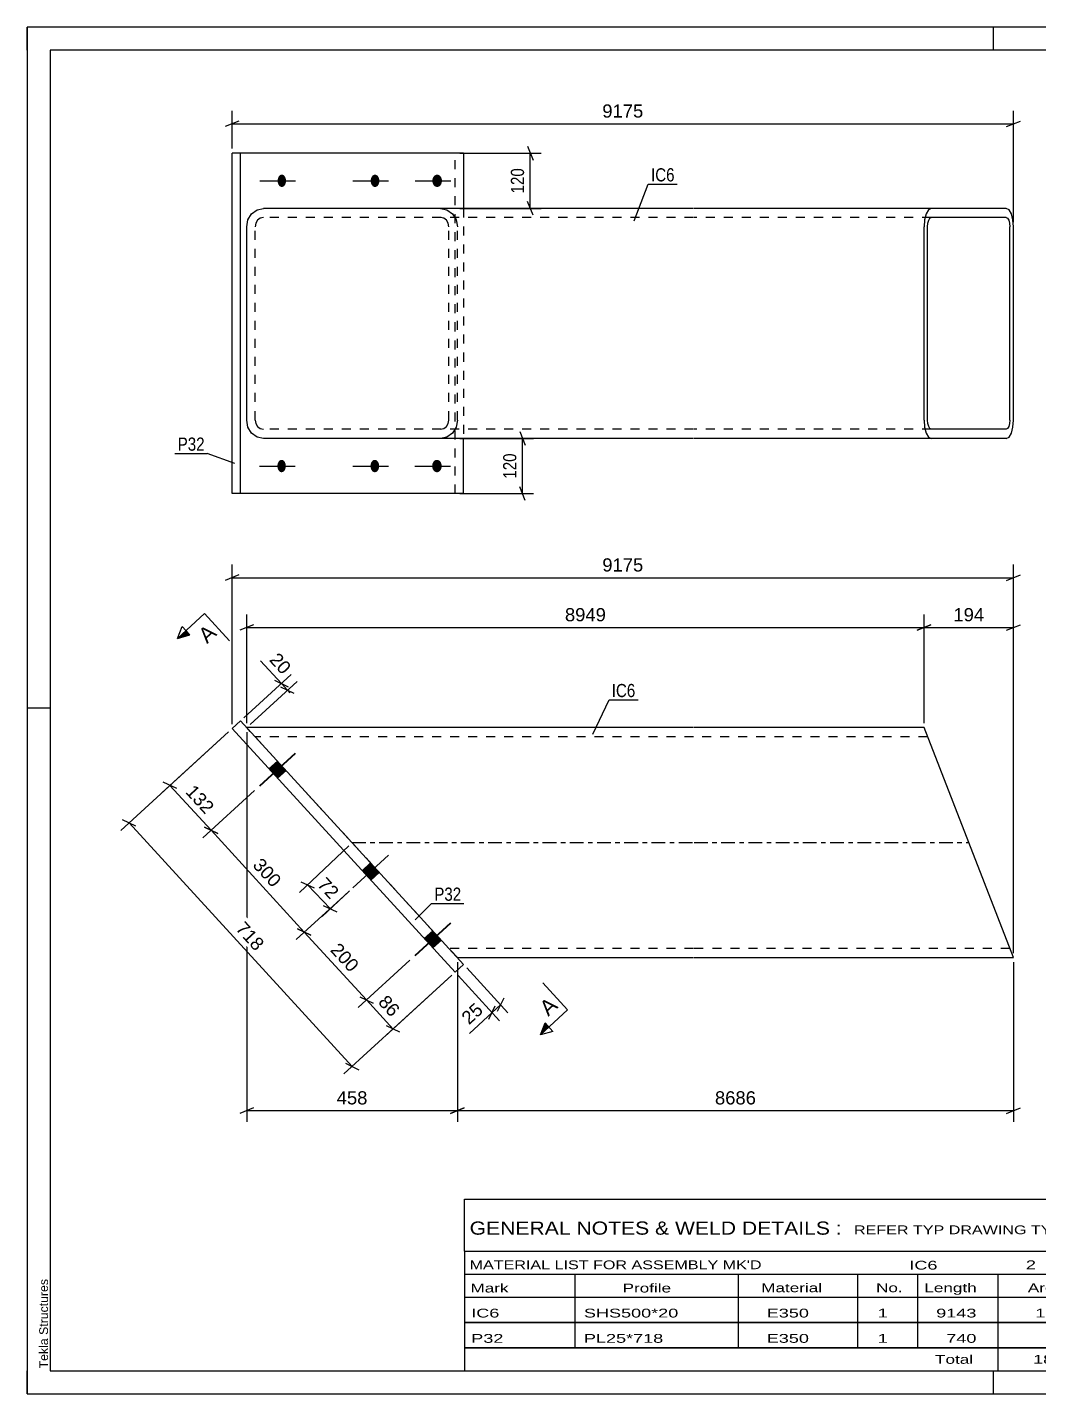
# Model space of a CAD drawing. Header units: millimetres. Extents: x 0 to 420, y 0 to 297.
# Drawn here: x 0 to 220.1, y 0 to 297 of the extents above; entities that cross this region are included whole.
import ezdxf

# ---------------------------------------------------------------- set-up
doc = ezdxf.new("R2010")
doc.units = ezdxf.units.MM
doc.linetypes.add('DXK_LINE_DOT2', pattern=[3.9198, 1.9599, -1.9599])
doc.linetypes.add('DXK_LINE_DOT3', pattern=[5.9187, 2.979, -0.9799, 0.9799, -0.9799])
doc.styles.add('Arial', font='ARIAL.TTF', dxfattribs={"height": 0.2})
doc.styles.add('Arial Narrow', font='ARIALN.TTF', dxfattribs={"height": 0.2})

# ---------------------------------------------------------------- blocks, each defined once
blk = doc.blocks.new('Unknown-762327697-1129')
at = {"color": 5, "linetype": 'Continuous'}
for p, q in [((420, 297), (0, 297)), ((0, 297), (0, 0)), ((0, 292), (0, 297)), ((210, 292), (210, 297)), ((415, 292), (5, 292)), ((5, 292), (5, 5)), ((5, 149), (0, 149)), ((0, 0), (0, 5)), ((5, 5), (415, 5)), ((210, 0), (210, 5)), ((0, 0), (420, 0))]:
    blk.add_line(p, q, dxfattribs=at)
at = {"color": 174, "linetype": 'Continuous', "style": 'Arial'}
blk.add_text('Tekla Structures', height=1.9102, rotation=90, dxfattribs=at).set_placement((4.5, 5.5))
blk = doc.blocks.new('Part-762327697-1773 - 1767')
at = {"color": 2, "linetype": 'Continuous'}
for p, q in [((46.34, 146.25), (44.5, 144.56)), ((46.34, 146.25), (94.83, 93.3)), ((44.5, 144.56), (92.99, 91.61)), ((94.83, 93.3), (92.99, 91.61))]:
    blk.add_line(p, q, dxfattribs=at)
blk = doc.blocks.new('Part-762327697-1778 - 1767')
at = {"color": 2, "linetype": 'Continuous'}
for p, q in [((144.83, 144.78), (47.69, 144.78)), ((194.93, 144.78), (144.93, 144.78)), ((214.37, 94.78), (194.93, 144.78)), ((93.48, 94.78), (144.83, 94.78)), ((144.93, 94.78), (214.37, 94.78))]:
    blk.add_line(p, q, dxfattribs=at)
at = {"color": 7, "linetype": 'DXK_LINE_DOT2'}
for p, q in [((93.48, 94.78), (47.69, 144.78)), ((47.69, 144.78), (47.69, 144.78)), ((144.83, 142.78), (49.52, 142.78)), ((195.71, 142.78), (144.93, 142.78)), ((144.83, 96.78), (91.65, 96.78)), ((213.59, 96.78), (144.93, 96.78))]:
    blk.add_line(p, q, dxfattribs=at)
at = {"color": 7, "linetype": 'DXK_LINE_DOT3'}
for p, q in [((70.59, 119.78), (144.83, 119.78)), ((144.93, 119.78), (204.65, 119.78))]:
    blk.add_line(p, q, dxfattribs=at)
blk = doc.blocks.new('Bolt-762327697-1779 - 1767')
at = {"linetype": 'Continuous'}
for points in [[(56.24, 135.45), (54.41, 137.44), (52.57, 135.75), (54.39, 133.76)], [(76.5, 113.32), (74.67, 115.32), (72.83, 113.63), (74.65, 111.64)], [(90.01, 98.58), (88.18, 100.57), (86.34, 98.88), (88.16, 96.89)]]:
    blk.add_hatch(color=1, dxfattribs=at).paths.add_polyline_path(points)
at = {"color": 1, "linetype": 'Continuous'}
for p, q in [((50.53, 132.05), (58.27, 139.15)), ((52.57, 135.75), (54.41, 137.44)), ((54.39, 133.76), (56.24, 135.45)), ((70.79, 109.93), (78.54, 117.02)), ((72.83, 113.63), (74.67, 115.32)), ((74.65, 111.64), (76.5, 113.32)), ((84.3, 95.18), (92.04, 102.27)), ((86.34, 98.88), (88.18, 100.57)), ((88.16, 96.89), (90.01, 98.58))]:
    blk.add_line(p, q, dxfattribs=at)
blk = doc.blocks.new('Bolt-762327697-1780 - 1767')
at = {"linetype": 'Continuous'}
for points in [[(56.19, 135.5), (54.36, 137.49), (52.52, 135.81), (54.34, 133.81)], [(76.45, 113.38), (74.62, 115.37), (72.78, 113.68), (74.6, 111.69)], [(89.96, 98.63), (88.13, 100.62), (86.29, 98.93), (88.11, 96.94)]]:
    blk.add_hatch(color=1, dxfattribs=at).paths.add_polyline_path(points)
at = {"color": 1, "linetype": 'Continuous'}
for p, q in [((50.48, 132.11), (58.23, 139.2)), ((52.52, 135.81), (54.36, 137.49)), ((54.34, 133.81), (56.19, 135.5)), ((70.74, 109.98), (78.49, 117.08)), ((72.78, 113.68), (74.62, 115.37)), ((74.6, 111.69), (76.45, 113.38)), ((84.25, 95.23), (91.99, 102.33)), ((86.29, 98.93), (88.13, 100.62)), ((88.11, 96.94), (89.96, 98.63))]:
    blk.add_line(p, q, dxfattribs=at)
blk = doc.blocks.new('Part-762327697-1738 - 1732')
at = {"color": 2, "linetype": 'Continuous'}
for p, q in [((94.83, 269.64), (44.5, 269.64)), ((44.5, 195.64), (44.5, 269.64)), ((46.34, 195.64), (46.34, 269.64)), ((94.83, 269.64), (94.83, 257.64)), ((94.83, 195.64), (94.83, 207.64)), ((94.83, 195.64), (44.5, 195.64))]:
    blk.add_line(p, q, dxfattribs=at)
at = {"color": 7, "linetype": 'DXK_LINE_DOT2'}
for p, q in [((92.99, 195.64), (92.99, 269.64)), ((94.83, 257.64), (94.83, 207.64))]:
    blk.add_line(p, q, dxfattribs=at)
blk = doc.blocks.new('Part-762327697-1743 - 1732')
at = {"color": 2, "linetype": 'Continuous'}
for p, q in [((47.97, 255.17), (48.76, 256.47)), ((48.76, 256.47), (49.95, 257.34)), ((49.95, 257.34), (51.35, 257.64)), ((144.83, 257.64), (51.35, 257.64)), ((212.82, 257.64), (144.93, 257.64)), ((195.39, 256.47), (195.05, 255.17)), ((195.89, 257.34), (195.39, 256.47)), ((196.49, 257.64), (195.89, 257.34)), ((195.94, 255.05), (196.19, 255.49)), ((196.19, 255.49), (196.49, 255.64)), ((212.82, 255.64), (196.49, 255.64)), ((213.41, 257.34), (212.82, 257.64)), ((212.82, 255.64), (213.11, 255.49)), ((213.11, 255.49), (213.36, 255.05)), ((213.91, 256.47), (213.41, 257.34)), ((214.25, 255.17), (213.91, 256.47)), ((47.69, 253.64), (47.97, 255.17)), ((47.69, 211.64), (47.69, 253.64)), ((195.05, 255.17), (194.93, 253.64)), ((194.93, 211.64), (194.93, 253.64)), ((195.71, 253.64), (195.77, 254.41)), ((195.71, 211.64), (195.71, 253.64)), ((195.77, 254.41), (195.94, 255.05)), ((213.36, 255.05), (213.53, 254.41)), ((213.53, 254.41), (213.59, 253.64)), ((213.59, 211.64), (213.59, 253.64)), ((214.37, 253.64), (214.25, 255.17)), ((214.37, 211.64), (214.37, 253.64)), ((47.97, 210.11), (47.69, 211.64)), ((194.93, 211.64), (195.05, 210.11)), ((195.77, 210.87), (195.71, 211.64)), ((195.94, 210.23), (195.77, 210.87)), ((213.53, 210.87), (213.36, 210.23)), ((213.59, 211.64), (213.53, 210.87)), ((214.25, 210.11), (214.37, 211.64)), ((48.76, 208.81), (47.97, 210.11)), ((49.95, 207.94), (48.76, 208.81)), ((51.35, 207.64), (49.95, 207.94)), ((195.05, 210.11), (195.39, 208.81)), ((195.39, 208.81), (195.89, 207.94)), ((195.89, 207.94), (196.49, 207.64)), ((196.19, 209.79), (195.94, 210.23)), ((196.49, 209.64), (196.19, 209.79)), ((212.82, 209.64), (196.49, 209.64)), ((213.11, 209.79), (212.82, 209.64)), ((212.82, 207.64), (213.41, 207.94)), ((213.36, 210.23), (213.11, 209.79)), ((213.41, 207.94), (213.91, 208.81)), ((213.91, 208.81), (214.25, 210.11)), ((144.83, 207.64), (51.35, 207.64)), ((212.82, 207.64), (144.93, 207.64))]:
    blk.add_line(p, q, dxfattribs=at)
at = {"color": 7, "linetype": 'DXK_LINE_DOT2'}
for p, q in [((50.65, 255.49), (50.06, 255.05)), ((51.35, 255.64), (50.65, 255.49)), ((144.83, 255.64), (51.35, 255.64)), ((89.82, 257.64), (91.22, 257.34)), ((90.52, 255.49), (89.82, 255.64)), ((91.12, 255.05), (90.52, 255.49)), ((91.22, 257.34), (92.41, 256.47)), ((92.41, 256.47), (93.2, 255.17)), ((196.49, 255.64), (144.93, 255.64)), ((49.66, 254.41), (49.52, 253.64)), ((49.52, 211.64), (49.52, 253.64)), ((50.06, 255.05), (49.66, 254.41)), ((91.51, 254.41), (91.12, 255.05)), ((91.65, 253.64), (91.51, 254.41)), ((91.65, 211.64), (91.65, 253.64)), ((93.2, 255.17), (93.48, 253.64)), ((93.48, 211.64), (93.48, 253.64)), ((49.52, 211.64), (49.66, 210.87)), ((49.66, 210.87), (50.06, 210.23)), ((91.12, 210.23), (91.51, 210.87)), ((91.51, 210.87), (91.65, 211.64)), ((93.48, 211.64), (93.2, 210.11)), ((50.06, 210.23), (50.65, 209.79)), ((50.65, 209.79), (51.35, 209.64)), ((144.83, 209.64), (51.35, 209.64)), ((89.82, 209.64), (90.52, 209.79)), ((91.22, 207.94), (89.82, 207.64)), ((90.52, 209.79), (91.12, 210.23)), ((92.41, 208.81), (91.22, 207.94)), ((93.2, 210.11), (92.41, 208.81)), ((196.49, 209.64), (144.93, 209.64))]:
    blk.add_line(p, q, dxfattribs=at)
blk = doc.blocks.new('Bolt-762327697-1744 - 1732')
at = {"linetype": 'Continuous'}
for points in [[(54.41, 263.64), (54.43, 263.92), (54.49, 264.19), (54.59, 264.43), (54.71, 264.64), (54.87, 264.81), (55.04, 264.92), (55.23, 264.98), (55.42, 264.98), (55.61, 264.92), (55.78, 264.81), (55.93, 264.64), (56.06, 264.43), (56.16, 264.19), (56.22, 263.92), (56.24, 263.64), (56.22, 263.36), (56.16, 263.09), (56.06, 262.85), (55.93, 262.64), (55.78, 262.47), (55.61, 262.36), (55.42, 262.3), (55.23, 262.3), (55.04, 262.36), (54.87, 262.47), (54.71, 262.64), (54.59, 262.85), (54.49, 263.09), (54.43, 263.36)], [(74.64, 263.64), (74.66, 263.92), (74.72, 264.19), (74.82, 264.43), (74.96, 264.64), (75.11, 264.81), (75.29, 264.92), (75.49, 264.98), (75.68, 264.98), (75.88, 264.92), (76.06, 264.81), (76.22, 264.64), (76.35, 264.43), (76.45, 264.19), (76.51, 263.92), (76.53, 263.64), (76.51, 263.36), (76.45, 263.09), (76.35, 262.85), (76.22, 262.64), (76.06, 262.47), (75.88, 262.36), (75.68, 262.3), (75.49, 262.3), (75.29, 262.36), (75.11, 262.47), (74.96, 262.64), (74.82, 262.85), (74.72, 263.09), (74.66, 263.36)], [(88.05, 263.64), (88.07, 263.92), (88.14, 264.19), (88.25, 264.43), (88.4, 264.64), (88.57, 264.81), (88.77, 264.92), (88.98, 264.98), (89.2, 264.98), (89.42, 264.92), (89.61, 264.81), (89.79, 264.64), (89.94, 264.43), (90.04, 264.19), (90.11, 263.92), (90.13, 263.64), (90.11, 263.36), (90.04, 263.09), (89.94, 262.85), (89.79, 262.64), (89.61, 262.47), (89.42, 262.36), (89.2, 262.3), (88.98, 262.3), (88.77, 262.36), (88.57, 262.47), (88.4, 262.64), (88.25, 262.85), (88.14, 263.09), (88.07, 263.36)]]:
    blk.add_hatch(color=1, dxfattribs=at).paths.add_polyline_path(points)
at = {"color": 1, "linetype": 'Continuous'}
for p, q in [((50.53, 263.64), (58.27, 263.64)), ((70.79, 263.64), (78.54, 263.64)), ((84.3, 263.64), (92.04, 263.64))]:
    blk.add_line(p, q, dxfattribs=at)
blk = doc.blocks.new('Bolt-762327697-1745 - 1732')
at = {"linetype": 'Continuous'}
for points in [[(54.36, 201.64), (54.38, 201.92), (54.44, 202.19), (54.54, 202.43), (54.67, 202.64), (54.82, 202.81), (54.99, 202.92), (55.18, 202.98), (55.37, 202.98), (55.56, 202.92), (55.73, 202.81), (55.89, 202.64), (56.01, 202.43), (56.11, 202.19), (56.17, 201.92), (56.19, 201.64), (56.17, 201.36), (56.11, 201.09), (56.01, 200.85), (55.89, 200.64), (55.73, 200.47), (55.56, 200.36), (55.37, 200.3), (55.18, 200.3), (54.99, 200.36), (54.82, 200.47), (54.67, 200.64), (54.54, 200.85), (54.44, 201.09), (54.38, 201.36)], [(74.59, 201.64), (74.61, 201.92), (74.68, 202.19), (74.77, 202.43), (74.91, 202.64), (75.07, 202.81), (75.25, 202.92), (75.44, 202.98), (75.64, 202.98), (75.83, 202.92), (76.01, 202.81), (76.17, 202.64), (76.3, 202.43), (76.4, 202.19), (76.46, 201.92), (76.48, 201.64), (76.46, 201.36), (76.4, 201.09), (76.3, 200.85), (76.17, 200.64), (76.01, 200.47), (75.83, 200.36), (75.64, 200.3), (75.44, 200.3), (75.25, 200.36), (75.07, 200.47), (74.91, 200.64), (74.77, 200.85), (74.68, 201.09), (74.61, 201.36)], [(88, 201.64), (88.03, 201.92), (88.09, 202.19), (88.2, 202.43), (88.35, 202.64), (88.52, 202.81), (88.72, 202.92), (88.94, 202.98), (89.15, 202.98), (89.37, 202.92), (89.56, 202.81), (89.74, 202.64), (89.89, 202.43), (89.99, 202.19), (90.06, 201.92), (90.08, 201.64), (90.06, 201.36), (89.99, 201.09), (89.89, 200.85), (89.74, 200.64), (89.56, 200.47), (89.37, 200.36), (89.15, 200.3), (88.94, 200.3), (88.72, 200.36), (88.52, 200.47), (88.35, 200.64), (88.2, 200.85), (88.09, 201.09), (88.03, 201.36)]]:
    blk.add_hatch(color=1, dxfattribs=at).paths.add_polyline_path(points)
at = {"color": 1, "linetype": 'Continuous'}
for p, q in [((50.48, 201.64), (58.23, 201.64)), ((70.74, 201.64), (78.49, 201.64)), ((84.25, 201.64), (91.99, 201.64))]:
    blk.add_line(p, q, dxfattribs=at)
blk = doc.blocks.new('StraightDimension-762327697-3590 - 1767')
at = {"color": 7, "linetype": 'Continuous'}
for p, q in [((43.76, 143.89), (29.24, 130.59)), ((32.47, 131.51), (29.56, 132.91)), ((31.01, 132.21), (39.94, 122.46)), ((49.38, 131.1), (38.17, 120.84)), ((38.49, 123.16), (41.4, 121.76))]:
    blk.add_line(p, q, dxfattribs=at)
at = {"color": 0}
blk.add_wipeout([(38.69, 124.94), (41.79, 127.78), (36.47, 133.58), (33.37, 130.74)], dxfattribs=at)
at = {"color": 3, "style": 'Arial'}
blk.add_text('132', height=2.865, rotation=-47.5154, dxfattribs=at).set_placement((34.22, 130.71))
blk = doc.blocks.new('StraightDimension-762327697-1908 - 1767')
at = {"color": 7, "linetype": 'Continuous'}
for p, q in [((47.69, 145.78), (47.69, 169.39)), ((194.93, 145.78), (194.93, 169.39)), ((49.19, 167.14), (46.19, 165.94)), ((47.69, 166.54), (194.93, 166.54)), ((193.43, 165.94), (196.43, 167.14))]:
    blk.add_line(p, q, dxfattribs=at)
at = {"color": 0}
blk.add_wipeout([(126.36, 167.29), (126.36, 171.49), (116.27, 171.49), (116.27, 167.29)], dxfattribs=at)
at = {"color": 3, "style": 'Arial'}
blk.add_text('8949', height=2.865, dxfattribs=at).set_placement((116.87, 167.89))
blk = doc.blocks.new('StraightDimension-762327697-3339 - 1767')
at = {"color": 7, "linetype": 'Continuous'}
for p, q in [((69.86, 119.09), (59.17, 108.96)), ((59.44, 111.29), (62.38, 109.94)), ((60.91, 110.61), (65.87, 105.37)), ((70.02, 109.3), (64.13, 103.72)), ((67.34, 104.69), (64.4, 106.05))]:
    blk.add_line(p, q, dxfattribs=at)
at = {"color": 0}
blk.add_wipeout([(65.88, 106.46), (68.93, 109.34), (65.04, 113.45), (61.99, 110.56)], dxfattribs=at)
at = {"color": 3, "style": 'Arial'}
blk.add_text('72', height=2.865, rotation=-46.5643, dxfattribs=at).set_placement((62.84, 110.53))
blk = doc.blocks.new('StraightDimension-762327697-1790 - 1767')
at = {"color": 7, "linetype": 'Continuous'}
for p, q in [((95.51, 92.56), (104.49, 82.76)), ((93.67, 90.88), (102.65, 81.07)), ((100.33, 81.38), (101.73, 84.29)), ((101.03, 82.84), (102.87, 84.53)), ((103.57, 85.98), (102.17, 83.07))]:
    blk.add_line(p, q, dxfattribs=at)
at = {"color": 0}
blk.add_wipeout([(100.13, 83.04), (97.3, 86.13), (93.13, 82.32), (95.97, 79.22)], dxfattribs=at)
at = {"color": 7, "linetype": 'Continuous'}
blk.add_line((101.03, 82.84), (96.09, 78.31), dxfattribs=at)
blk.add_line((101.03, 82.84), (96.09, 78.31), dxfattribs=at)
at = {"color": 3, "style": 'Arial'}
blk.add_text('25', height=2.865, rotation=42.4848, dxfattribs=at).set_placement((96.01, 80.07))
blk = doc.blocks.new('StraightDimension-762327697-1801 - 1767')
at = {"color": 7, "linetype": 'Continuous'}
for p, q in [((47.69, 143.78), (47.69, 59.12)), ((93.48, 93.78), (93.48, 59.12)), ((49.19, 62.12), (46.19, 60.92)), ((47.69, 61.52), (93.48, 61.52)), ((91.98, 60.92), (94.98, 62.12))]:
    blk.add_line(p, q, dxfattribs=at)
at = {"color": 0}
blk.add_wipeout([(74.52, 62.27), (74.52, 66.47), (66.65, 66.47), (66.65, 62.27)], dxfattribs=at)
at = {"color": 3, "style": 'Arial'}
blk.add_text('458', height=2.865, dxfattribs=at).set_placement((67.25, 62.87))
blk = doc.blocks.new('StraightDimension-762327697-1805 - 1767')
at = {"color": 7, "linetype": 'Continuous'}
for p, q in [((93.48, 93.78), (93.48, 59.12)), ((214.37, 93.78), (214.37, 59.12)), ((94.98, 62.12), (91.98, 60.92)), ((93.48, 61.52), (214.37, 61.52)), ((212.87, 60.92), (215.87, 62.12))]:
    blk.add_line(p, q, dxfattribs=at)
at = {"color": 0}
blk.add_wipeout([(158.97, 62.27), (158.97, 66.47), (148.88, 66.47), (148.88, 62.27)], dxfattribs=at)
at = {"color": 3, "style": 'Arial'}
blk.add_text('8686', height=2.865, dxfattribs=at).set_placement((149.48, 62.87))
blk = doc.blocks.new('StraightDimension-762327697-1813 - 1767')
at = {"color": 7, "linetype": 'Continuous'}
for p, q in [((43.76, 143.89), (20.35, 122.45)), ((23.57, 123.37), (20.66, 124.77)), ((22.12, 124.07), (70.61, 71.12)), ((92.25, 90.94), (68.84, 69.5)), ((69.15, 71.82), (72.06, 70.42))]:
    blk.add_line(p, q, dxfattribs=at)
at = {"color": 0}
blk.add_wipeout([(49.57, 95.2), (52.67, 98.03), (47.36, 103.84), (44.26, 101)], dxfattribs=at)
at = {"color": 3, "style": 'Arial'}
blk.add_text('718', height=2.865, rotation=-47.5154, dxfattribs=at).set_placement((45.11, 100.96))
blk = doc.blocks.new('StraightDimension-762327697-1897 - 1767')
at = {"color": 7, "linetype": 'Continuous'}
for p, q in [((44.5, 145.56), (44.5, 180.21)), ((214.37, 95.78), (214.37, 180.21)), ((46, 177.96), (43, 176.76)), ((44.5, 177.36), (214.37, 177.36)), ((212.87, 176.76), (215.87, 177.96))]:
    blk.add_line(p, q, dxfattribs=at)
at = {"color": 0}
blk.add_wipeout([(134.48, 178.11), (134.48, 182.31), (124.39, 182.31), (124.39, 178.11)], dxfattribs=at)
at = {"color": 3, "style": 'Arial'}
blk.add_text('9175', height=2.865, dxfattribs=at).set_placement((124.99, 178.71))
blk = doc.blocks.new('StraightDimension-762327697-1917 - 1767')
at = {"color": 7, "linetype": 'Continuous'}
for p, q in [((194.93, 145.78), (194.93, 169.39)), ((214.37, 95.78), (214.37, 169.39)), ((196.43, 167.14), (193.43, 165.94)), ((194.93, 166.54), (214.37, 166.54)), ((212.87, 165.94), (215.87, 167.14))]:
    blk.add_line(p, q, dxfattribs=at)
at = {"color": 0}
blk.add_wipeout([(208.59, 167.29), (208.59, 171.49), (200.72, 171.49), (200.72, 167.29)], dxfattribs=at)
at = {"color": 3, "style": 'Arial'}
blk.add_text('194', height=2.865, dxfattribs=at).set_placement((201.32, 167.89))
blk = doc.blocks.new('StraightDimension-762327697-1930 - 1767')
at = {"color": 7, "linetype": 'Continuous'}
for p, q in [((47.08, 146.93), (57.32, 156.3)), ((48.43, 145.45), (58.67, 154.83)), ((53.76, 155.08), (56.67, 153.68)), ((58.02, 152.2), (55.11, 153.6)), ((55.22, 154.38), (56.57, 152.9)), ((56.57, 152.9), (57.06, 152.37))]:
    blk.add_line(p, q, dxfattribs=at)
at = {"color": 0}
blk.add_wipeout([(55.41, 155.27), (58.51, 158.11), (54.7, 162.27), (51.6, 159.44)], dxfattribs=at)
at = {"color": 7, "linetype": 'Continuous'}
blk.add_line((55.22, 154.38), (50.69, 159.32), dxfattribs=at)
blk.add_line((55.22, 154.38), (50.69, 159.32), dxfattribs=at)
at = {"color": 3, "style": 'Arial'}
blk.add_text('20', height=2.865, rotation=-47.5154, dxfattribs=at).set_placement((52.45, 159.4))
blk = doc.blocks.new('StraightDimension-762327697-3587 - 1767')
at = {"color": 7, "linetype": 'Continuous'}
for p, q in [((83.14, 94.22), (71.94, 83.96)), ((92.25, 90.94), (77.73, 77.64)), ((72.26, 86.29), (75.17, 84.88)), ((73.71, 85.58), (79.5, 79.26)), ((80.96, 78.56), (78.05, 79.96))]:
    blk.add_line(p, q, dxfattribs=at)
at = {"color": 0}
blk.add_wipeout([(79.07, 80.85), (82.17, 83.68), (78.35, 87.85), (75.25, 85.01)], dxfattribs=at)
at = {"color": 3, "style": 'Arial'}
blk.add_text('86', height=2.865, rotation=-47.5154, dxfattribs=at).set_placement((76.1, 84.98))
blk = doc.blocks.new('StraightDimension-762327697-3588 - 1767')
at = {"color": 7, "linetype": 'Continuous'}
for p, q in [((69.64, 108.97), (58.44, 98.71)), ((61.66, 99.63), (58.75, 101.04)), ((60.21, 100.33), (73.71, 85.58)), ((83.14, 94.22), (71.94, 83.96)), ((72.26, 86.29), (75.17, 84.88))]:
    blk.add_line(p, q, dxfattribs=at)
at = {"color": 0}
blk.add_wipeout([(70.17, 90.56), (73.27, 93.4), (67.95, 99.2), (64.85, 96.37)], dxfattribs=at)
at = {"color": 3, "style": 'Arial'}
blk.add_text('200', height=2.865, rotation=-47.5154, dxfattribs=at).set_placement((65.7, 96.33))
blk = doc.blocks.new('StraightDimension-762327697-3589 - 1767')
at = {"color": 7, "linetype": 'Continuous'}
for p, q in [((49.38, 131.1), (38.17, 120.84)), ((41.4, 121.76), (38.49, 123.16)), ((39.94, 122.46), (60.21, 100.33)), ((69.64, 108.97), (58.44, 98.71)), ((58.75, 101.04), (61.66, 99.63))]:
    blk.add_line(p, q, dxfattribs=at)
at = {"color": 0}
blk.add_wipeout([(53.29, 109), (56.38, 111.84), (51.07, 117.64), (47.97, 114.81)], dxfattribs=at)
at = {"color": 3, "style": 'Arial'}
blk.add_text('300', height=2.865, rotation=-47.5154, dxfattribs=at).set_placement((48.82, 114.77))
blk = doc.blocks.new('StraightDimension-762327697-1748 - 1732')
at = {"color": 7, "linetype": 'Continuous'}
for p, q in [((107.05, 209.14), (108.25, 206.14)), ((93.99, 207.64), (110.05, 207.64)), ((107.65, 195.64), (107.65, 207.64)), ((108.25, 194.14), (107.05, 197.14)), ((93.99, 195.64), (110.05, 195.64))]:
    blk.add_line(p, q, dxfattribs=at)
at = {"color": 0}
blk.add_wipeout([(106.9, 204.98), (102.7, 204.98), (102.7, 198.3), (106.9, 198.3)], dxfattribs=at)
at = {"color": 3, "style": 'Arial Narrow'}
blk.add_text('120', height=2.863, rotation=90.0002, dxfattribs=at).set_placement((106.3, 198.9))
blk = doc.blocks.new('StraightDimension-762327697-1753 - 1732')
at = {"color": 7, "linetype": 'Continuous'}
for p, q in [((108.73, 271.14), (109.93, 268.14)), ((93.99, 269.64), (111.73, 269.64)), ((109.33, 257.64), (109.33, 269.64)), ((109.93, 256.14), (108.73, 259.14)), ((93.99, 257.64), (111.73, 257.64))]:
    blk.add_line(p, q, dxfattribs=at)
at = {"color": 0}
blk.add_wipeout([(108.58, 266.98), (104.38, 266.98), (104.38, 260.3), (108.58, 260.3)], dxfattribs=at)
at = {"color": 3, "style": 'Arial Narrow'}
blk.add_text('120', height=2.863, rotation=90.0002, dxfattribs=at).set_placement((107.98, 260.9))
blk = doc.blocks.new('StraightDimension-762327697-1758 - 1732')
at = {"color": 7, "linetype": 'Continuous'}
for p, q in [((46, 276.63), (43, 275.43)), ((44.5, 270.64), (44.5, 278.88)), ((212.87, 275.43), (215.87, 276.63)), ((214.37, 254.64), (214.37, 278.88)), ((44.5, 276.03), (214.37, 276.03))]:
    blk.add_line(p, q, dxfattribs=at)
at = {"color": 0}
blk.add_wipeout([(134.48, 276.78), (134.48, 280.98), (124.39, 280.98), (124.39, 276.78)], dxfattribs=at)
at = {"color": 3, "style": 'Arial'}
blk.add_text('9175', height=2.865, dxfattribs=at).set_placement((124.99, 277.38))
blk = doc.blocks.new('Unknown-762327697-3623')
at = {"color": 7, "linetype": 'Continuous'}
for p, q in [((95, 42.25), (255, 42.25)), ((95, 31), (95, 42.25)), ((255, 42.25), (255, 31)), ((95, 31), (255, 31)), ((95, 31), (95, 26)), ((255, 31), (255, 26)), ((95, 26), (255, 26)), ((95, 26), (95, 21)), ((119, 26), (119, 21)), ((154.5, 26), (154.5, 21)), ((180.5, 26), (180.5, 21)), ((193.5, 26), (193.5, 21)), ((211, 26), (211, 21)), ((233, 26), (233, 21)), ((255, 26), (255, 21)), ((95, 21), (255, 21)), ((95, 20.95), (95, 15.55)), ((95, 20.95), (255, 20.95)), ((119, 21), (119, 15.5)), ((154.5, 21), (154.5, 15.5)), ((180.5, 21), (180.5, 15.5)), ((193.5, 21), (193.5, 15.5)), ((211, 21), (211, 15.5)), ((233, 21), (233, 15.5)), ((255, 20.95), (255, 15.55)), ((95, 15.55), (255, 15.55)), ((95, 15.45), (95, 10.05)), ((95, 15.45), (255, 15.45)), ((119, 15.5), (119, 10)), ((154.5, 15.5), (154.5, 10)), ((180.5, 15.5), (180.5, 10)), ((193.5, 15.5), (193.5, 10)), ((211, 15.5), (211, 10)), ((233, 15.5), (233, 10)), ((255, 15.45), (255, 10.05)), ((95, 10.05), (255, 10.05)), ((95, 10), (255, 10)), ((95, 10), (95, 5)), ((211, 10), (211, 5)), ((233, 10), (233, 5)), ((255, 10), (255, 5)), ((95, 5), (255, 5))]:
    blk.add_line(p, q, dxfattribs=at)
at = {"color": 7, "style": 'Arial Narrow'}
for s, height, width, p in [('GENERAL NOTES & WELD DETAILS :', 2.8633, 1.4, (96.15, 34.56)), ('REFER TYP DRAWING TYP-01', 1.9089, 1.6, (179.7, 34.66)), ("MATERIAL LIST FOR ASSEMBLY MK'D", 1.9089, 1.6, (96.15, 27.06)), ('IC6', 1.909, 1.794707, (191.74, 26.97)), ('2', 1.91, 1.794707, (217.08, 27.06)), ('No. Required', 1.9089, 1.6, (226.41, 27.06)), ('Mark', 1.909, 1.7, (96.34, 22)), ('Profile', 1.909, 1.7, (129.41, 22)), ('Material', 1.909, 1.7, (159.54, 22.06)), ('No.', 1.909, 1.7, (184.5, 22.06)), ('Length', 1.909, 1.7, (195, 22.06)), ('Area', 1.909, 1.7, (217.5, 22.06)), ('Weight', 1.909, 1.7, (237, 22.06))]:
    blk.add_text(s, height=height, dxfattribs=dict(at, width=width)).set_placement(p)
at = {"color": 7, "linetype": 'Continuous', "style": 'Arial Narrow'}
for s, height, width, p in [('IC6', 1.909, 1.794707, (96.5, 16.56)), ('SHS500*20', 1.909, 1.794707, (121, 16.56)), ('E350', 1.909, 1.794707, (160.74, 16.56)), ('1', 1.91, 1.794707, (184.86, 16.56)), ('9143', 1.909, 1.794707, (197.58, 16.56)), ('17.7', 1.909, 1.794707, (219.13, 16.56)), ('2657.9', 1.909, 1.794707, (235.77, 16.56)), ('P32', 1.909, 1.794707, (96.5, 11.06)), ('PL25*718', 1.909, 1.794707, (121, 11.06)), ('E350', 1.909, 1.794707, (160.74, 11.06)), ('1', 1.91, 1.794707, (184.86, 11.06)), ('740', 1.909, 1.794707, (199.77, 11.06)), ('1.1', 1.909, 1.794707, (221.32, 11.06)), ('104.3', 1.909, 1.794707, (237.96, 11.06)), ('Total', 1.909, 1.7, (197.33, 6.5)), ('18.8', 1.909, 1.794707, (218.64, 6.5)), ('2762.2', 1.909, 1.794707, (235.77, 6.5))]:
    blk.add_text(s, height=height, dxfattribs=dict(at, width=width)).set_placement(p)
blk = doc.blocks.new('Mark-762327697-1769 - 1767')
at = {"color": 0}
blk.add_wipeout([(94.32, 107.14), (94.32, 110.14), (88.47, 110.14), (88.47, 107.14)], dxfattribs=at)
blk.add_wipeout([(94.32, 107.14), (94.32, 110.14), (88.47, 110.14), (88.47, 107.14)], dxfattribs=at)
at = {"color": 30, "linetype": 'Continuous'}
for p, q in [((84.34, 103), (87.87, 106.54)), ((87.87, 106.54), (94.92, 106.54))]:
    blk.add_line(p, q, dxfattribs=at)
at = {"color": 3, "style": 'Arial Narrow'}
blk.add_text('P32', height=2.863, dxfattribs=at).set_placement((88.47, 107.14))
blk = doc.blocks.new('SectionMark-762327697-1957 - 1767')
at = {"color": 6, "linetype": 'Continuous'}
for p, q in [((32.65, 164.15), (33.65, 166.76)), ((114.24, 78.76), (111.55, 78))]:
    blk.add_line(p, q, dxfattribs=at)
at = {"color": 0, "linetype": 'Continuous'}
for points in [[(41.36, 165.01), (39, 167.59), (36.7, 165.49), (39.07, 162.91)], [(115.53, 84.02), (113.17, 86.6), (110.87, 84.5), (113.24, 81.91)]]:
    blk.add_wipeout(points, dxfattribs=at)
at = {"linetype": 'Continuous'}
for points in [[(34.5, 165.84), (35.34, 164.92), (32.65, 164.15)], [(112.55, 80.61), (113.39, 79.69), (111.55, 78)]]:
    blk.add_hatch(color=6, dxfattribs=at).paths.add_polyline_path(points)
at = {"color": 6, "linetype": 'Continuous'}
for p, q in [((38.55, 169.55), (32.65, 164.15)), ((38.55, 169.55), (43.95, 163.65)), ((35.34, 164.92), (33.65, 166.76)), ((32.65, 164.15), (35.34, 164.92)), ((117.45, 83.4), (112.05, 89.3)), ((117.45, 83.4), (111.55, 78)), ((111.55, 78), (112.55, 80.61)), ((112.55, 80.61), (114.24, 78.76))]:
    blk.add_line(p, q, dxfattribs=at)
at = {"color": 3, "linetype": 'Continuous', "style": 'Arial'}
for p in [(39.07, 162.91), (113.24, 81.91)]:
    blk.add_text('A', height=3.34, rotation=42.4848, dxfattribs=at).set_placement(p)
blk = doc.blocks.new('Mark-762327697-1774 - 1767')
at = {"color": 0}
blk.add_wipeout([(132.17, 151.41), (132.17, 154.41), (127.05, 154.41), (127.05, 151.41)], dxfattribs=at)
blk.add_wipeout([(132.17, 151.41), (132.17, 154.41), (127.05, 154.41), (127.05, 151.41)], dxfattribs=at)
at = {"color": 30, "linetype": 'Continuous'}
for p, q in [((122.95, 143.37), (126.45, 150.81)), ((126.45, 150.81), (132.77, 150.81))]:
    blk.add_line(p, q, dxfattribs=at)
at = {"color": 3, "style": 'Arial Narrow'}
blk.add_text('IC6', height=2.863, dxfattribs=at).set_placement((127.05, 151.41))
blk = doc.blocks.new('Mark-762327697-1734 - 1732')
at = {"color": 0}
blk.add_wipeout([(38.53, 204.97), (38.53, 207.97), (32.69, 207.97), (32.69, 204.97)], dxfattribs=at)
blk.add_wipeout([(38.53, 204.97), (38.53, 207.97), (32.69, 207.97), (32.69, 204.97)], dxfattribs=at)
at = {"color": 30, "linetype": 'Continuous'}
for p in [(32.09, 204.37), (45.13, 202.21)]:
    blk.add_line(p, (39.13, 204.37), dxfattribs=at)
at = {"color": 3, "style": 'Arial Narrow'}
blk.add_text('P32', height=2.863, dxfattribs=at).set_placement((32.69, 204.97))
blk = doc.blocks.new('Mark-762327697-1739 - 1732')
at = {"color": 0}
blk.add_wipeout([(140.7, 263.51), (140.7, 266.51), (135.59, 266.51), (135.59, 263.51)], dxfattribs=at)
blk.add_wipeout([(140.7, 263.51), (140.7, 266.51), (135.59, 266.51), (135.59, 263.51)], dxfattribs=at)
at = {"color": 30, "linetype": 'Continuous'}
for p, q in [((131.92, 254.94), (134.99, 262.91)), ((134.99, 262.91), (141.3, 262.91))]:
    blk.add_line(p, q, dxfattribs=at)
at = {"color": 3, "style": 'Arial Narrow'}
blk.add_text('IC6', height=2.863, dxfattribs=at).set_placement((135.59, 263.51))

msp = doc.modelspace()

# ---------------------------------------------------------------- block references
for name in ['Unknown-762327697-1129', 'Part-762327697-1738 - 1732', 'Bolt-762327697-1744 - 1732', 'Part-762327697-1743 - 1732', 'Bolt-762327697-1745 - 1732', 'Part-762327697-1773 - 1767', 'Part-762327697-1778 - 1767', 'Bolt-762327697-1780 - 1767', 'Bolt-762327697-1779 - 1767', 'Unknown-762327697-3623']:
    msp.add_blockref(name, (0, 0))

# ---------------------------------------------------------------- next in the draw order: block references
for name in ['StraightDimension-762327697-1753 - 1732', 'Mark-762327697-1734 - 1732', 'StraightDimension-762327697-1748 - 1732', 'StraightDimension-762327697-1908 - 1767', 'StraightDimension-762327697-3590 - 1767', 'StraightDimension-762327697-3339 - 1767', 'StraightDimension-762327697-1790 - 1767']:
    msp.add_blockref(name, (0, 0))

# ---------------------------------------------------------------- next in the draw order: block references
for name in ['StraightDimension-762327697-1758 - 1732', 'StraightDimension-762327697-1801 - 1767']:
    msp.add_blockref(name, (0, 0))

# ---------------------------------------------------------------- next in the draw order: block references
for name in ['Mark-762327697-1739 - 1732', 'StraightDimension-762327697-1805 - 1767']:
    msp.add_blockref(name, (0, 0))

# ---------------------------------------------------------------- next in the draw order: block references
msp.add_blockref('StraightDimension-762327697-1813 - 1767', (0, 0))

# ---------------------------------------------------------------- next in the draw order: block references
for name in ['StraightDimension-762327697-1897 - 1767', 'StraightDimension-762327697-3587 - 1767']:
    msp.add_blockref(name, (0, 0))

# ---------------------------------------------------------------- next in the draw order: block references
for name in ['StraightDimension-762327697-1917 - 1767', 'StraightDimension-762327697-1930 - 1767', 'Mark-762327697-1774 - 1767', 'StraightDimension-762327697-3588 - 1767']:
    msp.add_blockref(name, (0, 0))

# ---------------------------------------------------------------- next in the draw order: block references
for name in ['StraightDimension-762327697-3589 - 1767', 'Mark-762327697-1769 - 1767']:
    msp.add_blockref(name, (0, 0))

# ---------------------------------------------------------------- next in the draw order: block references
msp.add_blockref('SectionMark-762327697-1957 - 1767', (0, 0))

doc.saveas('drawing.dxf')
